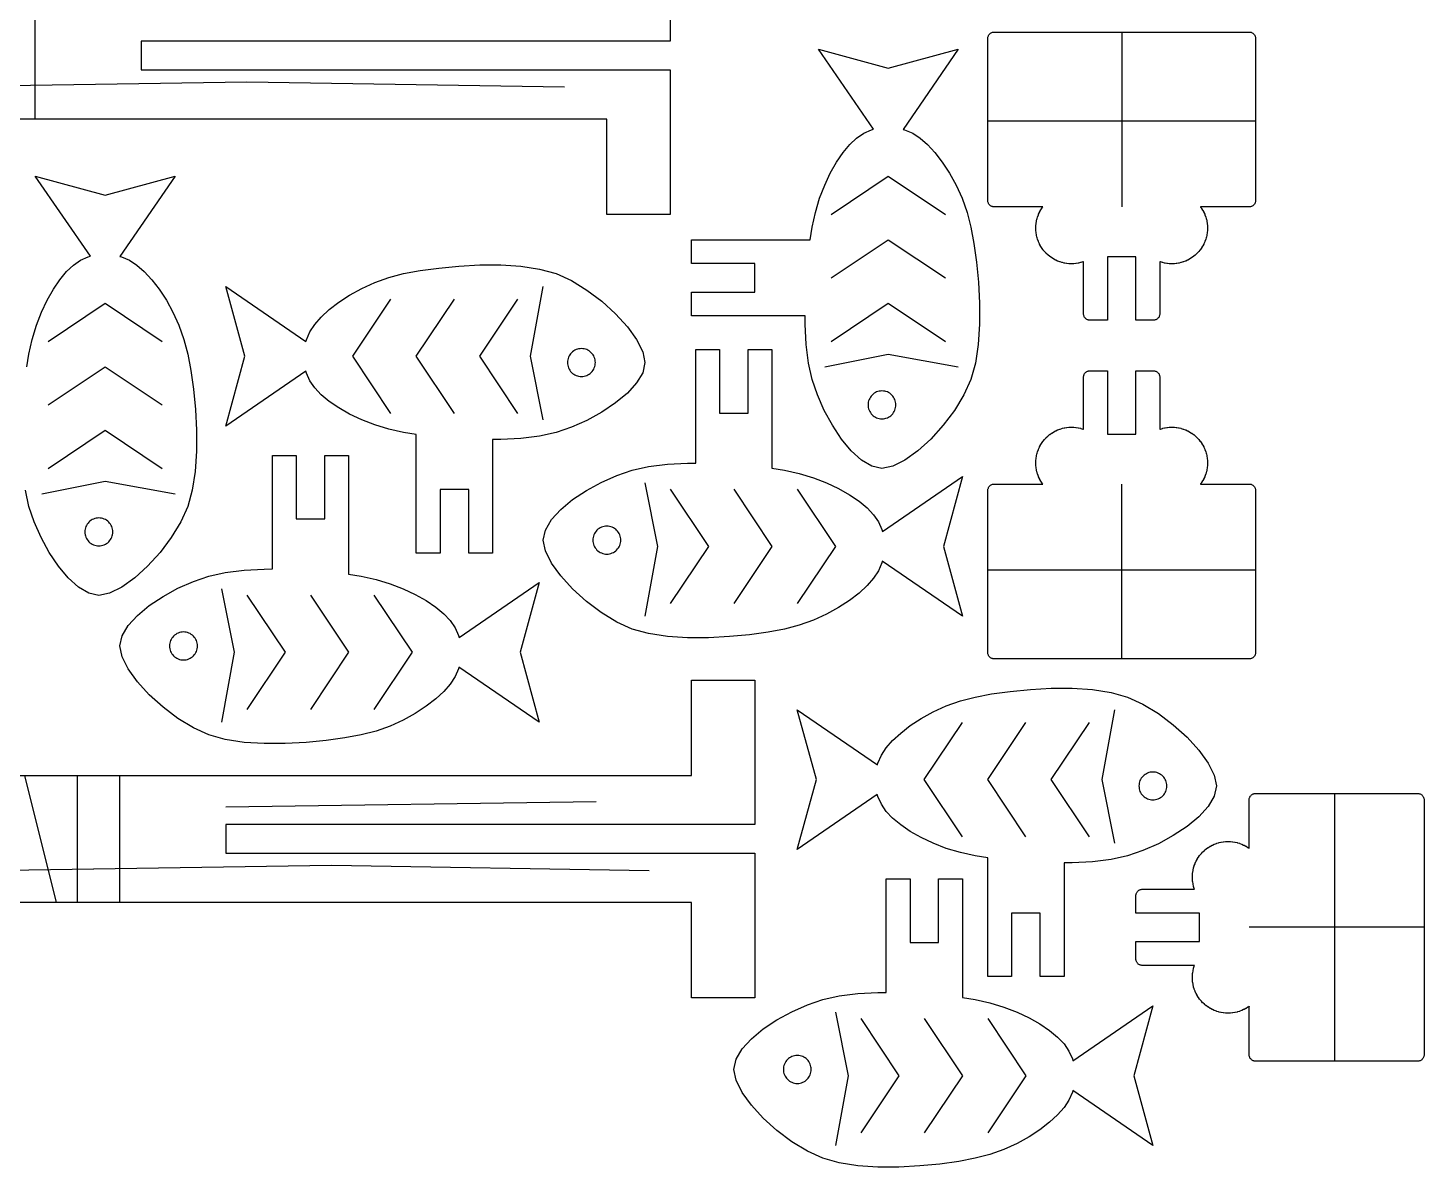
# Model space of a CAD drawing. Header units: millimetres. Extents: x 5 to 580, y 5 to 395.
# Drawn here: x 448.3 to 580.2, y 5 to 112.6 of the extents above; entities that cross this region are included whole.
import ezdxf

# ---------------------------------------------------------------- set-up
doc = ezdxf.new("R2010")
doc.units = ezdxf.units.MM
doc.layers.add('CUT', color=1, linetype='Continuous')
doc.layers.add('ENGRAVE', color=5, linetype='Continuous')

msp = doc.modelspace()

# ---------------------------------------------------------------- linework, layer by layer
at = {"layer": 'CUT'}
for points in [[(417, 116), (503, 116), (503, 125), (509, 125), (509, 111.35), (459, 111.35), (459, 108.65), (509, 108.65), (509, 95), (503, 95), (503, 104), (417, 104)], [(448.21, 80.6), (448.4, 81.8), (448.71, 83.19), (449.11, 84.52), (449.59, 85.76), (450.12, 86.9), (450.71, 87.93), (451.32, 88.83), (451.96, 89.59), (452.6, 90.2), (453.27, 90.66), (454, 90.99), (454.2, 91.04), (449, 98.6), (455.6, 96.8), (462.2, 98.6), (456.99, 91.03), (457.14, 90.99), (457.9, 90.66), (458.6, 90.2), (459.29, 89.59), (460, 88.83), (460.7, 87.93), (461.38, 86.9), (462, 85.76), (462.57, 84.52), (463.04, 83.19), (463.4, 81.8), (463.69, 80.25), (463.93, 78.48), (464.12, 76.58), (464.22, 74.6), (464.23, 72.62), (464.1, 70.72), (463.83, 68.95), (463.4, 67.4), (462.74, 65.95), (461.85, 64.48), (460.79, 63.07), (459.61, 61.77), (458.39, 60.66), (457.17, 59.78), (456.02, 59.21), (455, 59), (454.04, 59.21), (453.07, 59.78), (452.1, 60.66), (451.18, 61.77), (450.31, 63.07), (449.54, 64.48), (448.9, 65.95), (448.4, 67.4), (448.06, 68.95)], [(425, 42), (511, 42), (511, 51), (517, 51), (517, 37.35), (467, 37.35), (467, 34.65), (517, 34.65), (517, 21), (511, 21), (511, 30), (425, 30)]]:
    msp.add_lwpolyline(points, dxfattribs=at)
for points in [[(559.11, 95.69), (559.18, 95.59), (559.2, 95.56), (559.3, 95.4), (559.32, 95.37), (559.4, 95.21), (559.42, 95.17), (559.5, 95.01), (559.51, 94.97), (559.58, 94.8), (559.59, 94.77), (559.64, 94.59), (559.65, 94.55), (559.69, 94.38), (559.7, 94.34), (559.73, 94.16), (559.73, 94.12), (559.75, 93.94), (559.75, 93.9), (559.76, 93.72), (559.76, 93.68), (559.75, 93.5), (559.75, 93.46), (559.73, 93.28), (559.73, 93.24), (559.7, 93.06), (559.69, 93.02), (559.65, 92.85), (559.64, 92.81), (559.59, 92.63), (559.58, 92.6), (559.51, 92.43), (559.5, 92.39), (559.42, 92.23), (559.4, 92.19), (559.32, 92.03), (559.3, 92), (559.2, 91.84), (559.18, 91.81), (559.08, 91.66), (559.05, 91.63), (558.94, 91.49), (558.91, 91.46), (558.79, 91.33), (558.76, 91.3), (558.63, 91.18), (558.6, 91.15), (558.46, 91.04), (558.43, 91.01), (558.28, 90.91), (558.25, 90.89), (558.09, 90.79), (558.06, 90.77), (557.9, 90.68), (557.86, 90.67), (557.7, 90.59), (557.66, 90.58), (557.49, 90.51), (557.45, 90.5), (557.28, 90.45), (557.24, 90.44), (557.07, 90.4), (557.03, 90.39), (556.85, 90.36), (556.81, 90.35), (556.63, 90.34), (556.59, 90.33), (556.41, 90.33), (556.37, 90.33), (556.19, 90.33), (556.15, 90.34), (555.97, 90.35), (555.93, 90.36), (555.75, 90.39), (555.71, 90.4), (555.54, 90.44), (555.5, 90.45), (555.32, 90.5), (555.29, 90.51), (555.26, 90.52), (555.25, 90.53), (555.25, 90.51), (555.25, 85.6), (555.24, 85.54), (555.23, 85.48), (555.22, 85.43), (555.2, 85.37), (555.18, 85.32), (555.15, 85.27), (555.11, 85.22), (555.07, 85.18), (555.03, 85.14), (554.98, 85.1), (554.93, 85.07), (554.88, 85.05), (554.82, 85.03), (554.76, 85.01), (554.71, 85), (554.65, 85), (553, 85), (553, 91), (550.3, 91), (550.3, 85), (548.65, 85), (548.59, 85), (548.53, 85.01), (548.47, 85.03), (548.42, 85.05), (548.36, 85.07), (548.31, 85.1), (548.27, 85.14), (548.22, 85.18), (548.18, 85.22), (548.15, 85.27), (548.12, 85.32), (548.09, 85.37), (548.07, 85.43), (548.06, 85.48), (548.05, 85.54), (548.05, 85.6), (548.05, 90.51), (548.05, 90.53), (548.03, 90.52), (548.01, 90.51), (547.97, 90.5), (547.8, 90.45), (547.76, 90.44), (547.58, 90.4), (547.54, 90.39), (547.36, 90.36), (547.32, 90.35), (547.14, 90.34), (547.1, 90.33), (546.92, 90.33), (546.88, 90.33), (546.7, 90.33), (546.66, 90.34), (546.48, 90.35), (546.44, 90.36), (546.27, 90.39), (546.23, 90.4), (546.05, 90.44), (546.01, 90.45), (545.84, 90.5), (545.8, 90.51), (545.63, 90.58), (545.6, 90.59), (545.43, 90.67), (545.4, 90.68), (545.24, 90.77), (545.2, 90.79), (545.05, 90.89), (545.01, 90.91), (544.87, 91.01), (544.84, 91.04), (544.7, 91.15), (544.67, 91.18), (544.53, 91.3), (544.51, 91.33), (544.38, 91.46), (544.36, 91.49), (544.24, 91.63), (544.22, 91.66), (544.11, 91.81), (544.09, 91.84), (543.99, 92), (543.97, 92.03), (543.89, 92.19), (543.87, 92.23), (543.8, 92.39), (543.78, 92.43), (543.72, 92.6), (543.7, 92.63), (543.65, 92.81), (543.64, 92.85), (543.6, 93.02), (543.59, 93.06), (543.56, 93.24), (543.56, 93.28), (543.54, 93.46), (543.54, 93.5), (543.53, 93.68), (543.53, 93.72), (543.54, 93.9), (543.54, 93.94), (543.56, 94.12), (543.56, 94.16), (543.59, 94.34), (543.6, 94.38), (543.64, 94.55), (543.65, 94.59), (543.7, 94.77), (543.72, 94.8), (543.78, 94.97), (543.8, 95.01), (543.87, 95.17), (543.89, 95.21), (543.97, 95.37), (543.99, 95.4), (544.09, 95.56), (544.11, 95.59), (544.18, 95.69), (544.19, 95.7), (544.18, 95.7), (539.6, 95.7), (539.54, 95.7), (539.48, 95.71), (539.43, 95.73), (539.37, 95.75), (539.32, 95.77), (539.27, 95.8), (539.22, 95.84), (539.18, 95.88), (539.14, 95.92), (539.1, 95.97), (539.07, 96.02), (539.05, 96.07), (539.03, 96.13), (539.01, 96.18), (539, 96.24), (539, 96.3), (539, 111.62), (539, 111.68), (539.01, 111.74), (539.03, 111.8), (539.05, 111.85), (539.07, 111.91), (539.1, 111.96), (539.14, 112), (539.18, 112.05), (539.22, 112.09), (539.27, 112.12), (539.32, 112.15), (539.37, 112.18), (539.43, 112.2), (539.48, 112.21), (539.54, 112.22), (539.6, 112.22), (563.69, 112.22), (563.75, 112.22), (563.81, 112.21), (563.87, 112.2), (563.92, 112.18), (563.98, 112.15), (564.03, 112.12), (564.07, 112.09), (564.12, 112.05), (564.16, 112), (564.19, 111.96), (564.22, 111.91), (564.25, 111.85), (564.27, 111.8), (564.28, 111.74), (564.29, 111.68), (564.29, 111.62), (564.29, 96.3), (564.29, 96.24), (564.28, 96.18), (564.27, 96.13), (564.25, 96.07), (564.22, 96.02), (564.19, 95.97), (564.16, 95.92), (564.12, 95.88), (564.07, 95.84), (564.03, 95.8), (563.98, 95.77), (563.92, 95.75), (563.87, 95.73), (563.81, 95.71), (563.75, 95.7), (563.69, 95.7), (559.12, 95.7), (559.1, 95.7)], [(511, 85.4), (511, 87.38), (511, 87.65), (517, 87.65), (517, 90.35), (511, 90.35), (511, 90.62), (511, 92.6), (517, 92.6), (522.21, 92.6), (522.4, 93.8), (522.71, 95.19), (523.11, 96.52), (523.59, 97.76), (524.12, 98.9), (524.71, 99.93), (525.33, 100.83), (525.96, 101.59), (526.6, 102.2), (527.27, 102.66), (528, 102.99), (528.2, 103.04), (523, 110.6), (529.6, 108.8), (536.2, 110.6), (530.99, 103.03), (531.14, 102.99), (531.9, 102.66), (532.6, 102.2), (533.29, 101.59), (534, 100.83), (534.7, 99.93), (535.38, 98.9), (536, 97.76), (536.57, 96.52), (537.04, 95.19), (537.4, 93.8), (537.69, 92.25), (537.93, 90.48), (538.12, 88.58), (538.23, 86.6), (538.23, 84.62), (538.1, 82.72), (537.83, 80.95), (537.4, 79.4), (536.74, 77.95), (535.85, 76.48), (534.79, 75.07), (533.61, 73.77), (532.39, 72.66), (531.17, 71.78), (530.02, 71.21), (529, 71), (528.04, 71.21), (527.07, 71.78), (526.1, 72.66), (525.18, 73.77), (524.31, 75.07), (523.54, 76.48), (522.9, 77.95), (522.4, 79.4), (522.06, 80.95), (521.84, 82.72), (521.73, 84.62), (521.73, 85.4), (517, 85.4)], [(492.2, 63), (490.22, 63), (489.95, 63), (489.95, 69), (487.25, 69), (487.25, 63), (486.98, 63), (485, 63), (485, 69), (485, 74.21), (483.8, 74.4), (482.41, 74.71), (481.08, 75.11), (479.84, 75.59), (478.7, 76.12), (477.67, 76.71), (476.77, 77.32), (476.01, 77.96), (475.4, 78.6), (474.94, 79.27), (474.61, 80), (474.56, 80.2), (467, 75), (468.8, 81.6), (467, 88.2), (474.57, 82.99), (474.61, 83.14), (474.94, 83.9), (475.4, 84.6), (476.01, 85.29), (476.77, 86), (477.67, 86.7), (478.7, 87.38), (479.84, 88), (481.08, 88.57), (482.41, 89.04), (483.8, 89.4), (485.35, 89.69), (487.12, 89.93), (489.02, 90.12), (491, 90.23), (492.98, 90.23), (494.88, 90.1), (496.65, 89.83), (498.2, 89.4), (499.65, 88.74), (501.12, 87.85), (502.53, 86.79), (503.83, 85.61), (504.94, 84.39), (505.82, 83.17), (506.39, 82.02), (506.6, 81), (506.39, 80.04), (505.82, 79.07), (504.94, 78.1), (503.83, 77.18), (502.53, 76.31), (501.12, 75.54), (499.65, 74.9), (498.2, 74.4), (496.65, 74.06), (494.88, 73.84), (492.98, 73.73), (492.2, 73.73), (492.2, 69)], [(511.4, 82.23), (513.38, 82.23), (513.65, 82.23), (513.65, 76.23), (516.35, 76.23), (516.35, 82.23), (516.62, 82.23), (518.6, 82.23), (518.6, 76.23), (518.6, 71.02), (519.8, 70.83), (521.19, 70.51), (522.52, 70.11), (523.76, 69.64), (524.9, 69.1), (525.93, 68.52), (526.83, 67.9), (527.59, 67.27), (528.2, 66.63), (528.66, 65.95), (528.99, 65.22), (529.04, 65.03), (536.6, 70.23), (534.8, 63.63), (536.6, 57.03), (529.03, 62.23), (528.99, 62.08), (528.66, 61.33), (528.2, 60.63), (527.59, 59.94), (526.83, 59.23), (525.93, 58.53), (524.9, 57.85), (523.76, 57.22), (522.52, 56.66), (521.19, 56.19), (519.8, 55.83), (518.25, 55.54), (516.48, 55.29), (514.58, 55.11), (512.6, 55), (510.62, 55), (508.72, 55.12), (506.95, 55.39), (505.4, 55.83), (503.95, 56.49), (502.48, 57.38), (501.07, 58.44), (499.77, 59.61), (498.66, 60.84), (497.78, 62.06), (497.21, 63.2), (497, 64.23), (497.21, 65.18), (497.78, 66.16), (498.66, 67.12), (499.77, 68.05), (501.07, 68.91), (502.48, 69.68), (503.95, 70.33), (505.4, 70.83), (506.95, 71.17), (508.72, 71.39), (510.62, 71.49), (511.4, 71.5), (511.4, 76.23)], [(499.38, 80.49), (499.44, 80.38), (499.5, 80.27), (499.58, 80.16), (499.67, 80.07), (499.76, 79.98), (499.87, 79.9), (499.98, 79.84), (500.09, 79.78), (500.22, 79.74), (500.34, 79.71), (500.47, 79.69), (500.6, 79.68), (500.73, 79.69), (500.86, 79.71), (500.98, 79.74), (501.11, 79.78), (501.22, 79.84), (501.33, 79.9), (501.44, 79.98), (501.53, 80.07), (501.62, 80.16), (501.7, 80.27), (501.76, 80.38), (501.82, 80.49), (501.86, 80.62), (501.89, 80.74), (501.91, 80.87), (501.92, 81), (501.91, 81.13), (501.89, 81.26), (501.86, 81.38), (501.82, 81.51), (501.76, 81.62), (501.7, 81.73), (501.62, 81.84), (501.53, 81.93), (501.44, 82.02), (501.33, 82.1), (501.22, 82.16), (501.11, 82.22), (500.98, 82.26), (500.86, 82.29), (500.73, 82.31), (500.6, 82.32), (500.47, 82.31), (500.34, 82.29), (500.22, 82.26), (500.09, 82.22), (499.98, 82.16), (499.87, 82.1), (499.76, 82.02), (499.67, 81.93), (499.58, 81.84), (499.5, 81.73), (499.44, 81.62), (499.38, 81.51), (499.34, 81.38), (499.31, 81.26), (499.29, 81.13), (499.28, 81), (499.29, 80.87), (499.31, 80.74), (499.34, 80.62)], [(544.18, 69.54), (544.11, 69.63), (544.09, 69.67), (543.99, 69.82), (543.97, 69.85), (543.89, 70.01), (543.87, 70.05), (543.8, 70.21), (543.78, 70.25), (543.72, 70.42), (543.7, 70.46), (543.65, 70.63), (543.64, 70.67), (543.6, 70.85), (543.59, 70.88), (543.56, 71.06), (543.56, 71.1), (543.54, 71.28), (543.54, 71.32), (543.53, 71.5), (543.53, 71.54), (543.54, 71.72), (543.54, 71.76), (543.56, 71.94), (543.56, 71.98), (543.59, 72.16), (543.6, 72.2), (543.64, 72.38), (543.65, 72.42), (543.7, 72.59), (543.72, 72.63), (543.78, 72.8), (543.8, 72.83), (543.87, 73), (543.89, 73.03), (543.97, 73.19), (543.99, 73.23), (544.09, 73.38), (544.11, 73.41), (544.22, 73.56), (544.24, 73.59), (544.36, 73.73), (544.38, 73.76), (544.51, 73.89), (544.53, 73.92), (544.67, 74.05), (544.7, 74.07), (544.84, 74.19), (544.87, 74.21), (545.01, 74.32), (545.05, 74.34), (545.2, 74.43), (545.24, 74.45), (545.4, 74.54), (545.43, 74.56), (545.6, 74.63), (545.63, 74.65), (545.8, 74.71), (545.84, 74.72), (546.01, 74.78), (546.05, 74.79), (546.23, 74.83), (546.27, 74.83), (546.44, 74.86), (546.48, 74.87), (546.66, 74.89), (546.7, 74.89), (546.88, 74.9), (546.92, 74.9), (547.1, 74.89), (547.14, 74.89), (547.32, 74.87), (547.36, 74.86), (547.54, 74.83), (547.58, 74.83), (547.76, 74.79), (547.8, 74.78), (547.97, 74.72), (548.01, 74.71), (548.03, 74.7), (548.05, 74.7), (548.05, 74.71), (548.05, 79.62), (548.05, 79.68), (548.06, 79.74), (548.07, 79.8), (548.09, 79.85), (548.12, 79.91), (548.15, 79.96), (548.18, 80), (548.22, 80.05), (548.27, 80.09), (548.31, 80.12), (548.36, 80.15), (548.42, 80.18), (548.47, 80.2), (548.53, 80.21), (548.59, 80.22), (548.65, 80.22), (550.3, 80.22), (550.3, 74.22), (553, 74.22), (553, 80.22), (554.65, 80.22), (554.71, 80.22), (554.76, 80.21), (554.82, 80.2), (554.88, 80.18), (554.93, 80.15), (554.98, 80.12), (555.03, 80.09), (555.07, 80.05), (555.11, 80), (555.15, 79.96), (555.18, 79.91), (555.2, 79.85), (555.22, 79.8), (555.23, 79.74), (555.24, 79.68), (555.25, 79.62), (555.25, 74.71), (555.25, 74.7), (555.26, 74.7), (555.29, 74.71), (555.32, 74.72), (555.5, 74.78), (555.54, 74.79), (555.71, 74.83), (555.75, 74.83), (555.93, 74.86), (555.97, 74.87), (556.15, 74.89), (556.19, 74.89), (556.37, 74.9), (556.41, 74.9), (556.59, 74.89), (556.63, 74.89), (556.81, 74.87), (556.85, 74.86), (557.03, 74.83), (557.07, 74.83), (557.24, 74.79), (557.28, 74.78), (557.45, 74.72), (557.49, 74.71), (557.66, 74.65), (557.7, 74.63), (557.86, 74.56), (557.9, 74.54), (558.06, 74.45), (558.09, 74.43), (558.25, 74.34), (558.28, 74.32), (558.43, 74.21), (558.46, 74.19), (558.6, 74.07), (558.63, 74.05), (558.76, 73.92), (558.79, 73.89), (558.91, 73.76), (558.94, 73.73), (559.05, 73.59), (559.08, 73.56), (559.18, 73.41), (559.2, 73.38), (559.3, 73.23), (559.32, 73.19), (559.4, 73.03), (559.42, 73), (559.5, 72.83), (559.51, 72.8), (559.58, 72.63), (559.59, 72.59), (559.64, 72.42), (559.65, 72.38), (559.69, 72.2), (559.7, 72.16), (559.73, 71.98), (559.73, 71.94), (559.75, 71.76), (559.75, 71.72), (559.76, 71.54), (559.76, 71.5), (559.75, 71.32), (559.75, 71.28), (559.73, 71.1), (559.73, 71.06), (559.7, 70.88), (559.69, 70.85), (559.65, 70.67), (559.64, 70.63), (559.59, 70.46), (559.58, 70.42), (559.51, 70.25), (559.5, 70.21), (559.42, 70.05), (559.4, 70.01), (559.32, 69.85), (559.3, 69.82), (559.2, 69.67), (559.18, 69.63), (559.11, 69.54), (559.1, 69.52), (559.12, 69.52), (563.69, 69.52), (563.75, 69.52), (563.81, 69.51), (563.87, 69.5), (563.92, 69.48), (563.98, 69.45), (564.03, 69.42), (564.07, 69.39), (564.12, 69.35), (564.16, 69.3), (564.19, 69.26), (564.22, 69.21), (564.25, 69.15), (564.27, 69.1), (564.28, 69.04), (564.29, 68.98), (564.29, 68.92), (564.29, 53.6), (564.29, 53.54), (564.28, 53.48), (564.27, 53.43), (564.25, 53.37), (564.22, 53.32), (564.19, 53.27), (564.16, 53.22), (564.12, 53.18), (564.07, 53.14), (564.03, 53.1), (563.98, 53.07), (563.92, 53.05), (563.87, 53.03), (563.81, 53.01), (563.75, 53), (563.69, 53), (539.6, 53), (539.54, 53), (539.48, 53.01), (539.43, 53.03), (539.37, 53.05), (539.32, 53.07), (539.27, 53.1), (539.22, 53.14), (539.18, 53.18), (539.14, 53.22), (539.1, 53.27), (539.07, 53.32), (539.05, 53.37), (539.03, 53.43), (539.01, 53.48), (539, 53.54), (539, 53.6), (539, 68.92), (539, 68.98), (539.01, 69.04), (539.03, 69.1), (539.05, 69.15), (539.07, 69.21), (539.1, 69.26), (539.14, 69.3), (539.18, 69.35), (539.22, 69.39), (539.27, 69.42), (539.32, 69.45), (539.37, 69.48), (539.43, 69.5), (539.48, 69.51), (539.54, 69.52), (539.6, 69.52), (544.18, 69.52), (544.19, 69.52)], [(528.49, 78.22), (528.38, 78.16), (528.27, 78.1), (528.16, 78.02), (528.07, 77.93), (527.98, 77.84), (527.9, 77.73), (527.84, 77.62), (527.78, 77.51), (527.74, 77.38), (527.71, 77.26), (527.69, 77.13), (527.68, 77), (527.69, 76.87), (527.71, 76.74), (527.74, 76.62), (527.78, 76.49), (527.84, 76.38), (527.9, 76.27), (527.98, 76.16), (528.07, 76.07), (528.16, 75.98), (528.27, 75.9), (528.38, 75.84), (528.49, 75.78), (528.62, 75.74), (528.74, 75.71), (528.87, 75.69), (529, 75.68), (529.13, 75.69), (529.26, 75.71), (529.38, 75.74), (529.51, 75.78), (529.62, 75.84), (529.73, 75.9), (529.84, 75.98), (529.93, 76.07), (530.02, 76.16), (530.1, 76.27), (530.16, 76.38), (530.22, 76.49), (530.26, 76.62), (530.29, 76.74), (530.31, 76.87), (530.32, 77), (530.31, 77.13), (530.29, 77.26), (530.26, 77.38), (530.22, 77.51), (530.16, 77.62), (530.1, 77.73), (530.02, 77.84), (529.93, 77.93), (529.84, 78.02), (529.73, 78.1), (529.62, 78.16), (529.51, 78.22), (529.38, 78.26), (529.26, 78.29), (529.13, 78.31), (529, 78.32), (528.87, 78.31), (528.74, 78.29), (528.62, 78.26)], [(471.4, 72.23), (473.38, 72.23), (473.65, 72.23), (473.65, 66.23), (476.35, 66.23), (476.35, 72.23), (476.62, 72.23), (478.6, 72.23), (478.6, 66.23), (478.6, 61.02), (479.8, 60.83), (481.19, 60.51), (482.52, 60.11), (483.76, 59.64), (484.9, 59.1), (485.93, 58.52), (486.83, 57.9), (487.59, 57.27), (488.2, 56.63), (488.66, 55.95), (488.99, 55.22), (489.04, 55.03), (496.6, 60.23), (494.8, 53.63), (496.6, 47.03), (489.03, 52.23), (488.99, 52.08), (488.66, 51.33), (488.2, 50.63), (487.59, 49.94), (486.83, 49.23), (485.93, 48.53), (484.9, 47.85), (483.76, 47.22), (482.52, 46.66), (481.19, 46.19), (479.8, 45.83), (478.25, 45.54), (476.48, 45.29), (474.58, 45.11), (472.6, 45), (470.62, 45), (468.72, 45.12), (466.95, 45.39), (465.4, 45.83), (463.95, 46.49), (462.48, 47.38), (461.07, 48.44), (459.77, 49.61), (458.66, 50.84), (457.78, 52.06), (457.21, 53.2), (457, 54.23), (457.21, 55.18), (457.78, 56.16), (458.66, 57.12), (459.77, 58.05), (461.07, 58.91), (462.48, 59.68), (463.95, 60.33), (465.4, 60.83), (466.95, 61.17), (468.72, 61.39), (470.62, 61.49), (471.4, 61.5), (471.4, 66.23)], [(454.49, 66.22), (454.38, 66.16), (454.27, 66.1), (454.16, 66.02), (454.07, 65.93), (453.98, 65.84), (453.9, 65.73), (453.84, 65.62), (453.78, 65.51), (453.74, 65.38), (453.71, 65.26), (453.69, 65.13), (453.68, 65), (453.69, 64.87), (453.71, 64.74), (453.74, 64.62), (453.78, 64.49), (453.84, 64.38), (453.9, 64.27), (453.98, 64.16), (454.07, 64.07), (454.16, 63.98), (454.27, 63.9), (454.38, 63.84), (454.49, 63.78), (454.62, 63.74), (454.74, 63.71), (454.87, 63.69), (455, 63.68), (455.13, 63.69), (455.26, 63.71), (455.38, 63.74), (455.51, 63.78), (455.62, 63.84), (455.73, 63.9), (455.84, 63.98), (455.93, 64.07), (456.02, 64.16), (456.1, 64.27), (456.16, 64.38), (456.22, 64.49), (456.26, 64.62), (456.29, 64.74), (456.31, 64.87), (456.32, 65), (456.31, 65.13), (456.29, 65.26), (456.26, 65.38), (456.22, 65.51), (456.16, 65.62), (456.1, 65.73), (456.02, 65.84), (455.93, 65.93), (455.84, 66.02), (455.73, 66.1), (455.62, 66.16), (455.51, 66.22), (455.38, 66.26), (455.26, 66.29), (455.13, 66.31), (455, 66.32), (454.87, 66.31), (454.74, 66.29), (454.62, 66.26)], [(504.22, 64.73), (504.16, 64.85), (504.1, 64.96), (504.02, 65.06), (503.93, 65.16), (503.84, 65.25), (503.73, 65.32), (503.62, 65.39), (503.51, 65.45), (503.38, 65.49), (503.26, 65.52), (503.13, 65.54), (503, 65.55), (502.87, 65.54), (502.74, 65.52), (502.62, 65.49), (502.49, 65.45), (502.38, 65.39), (502.27, 65.32), (502.16, 65.25), (502.07, 65.16), (501.98, 65.06), (501.9, 64.96), (501.84, 64.85), (501.78, 64.73), (501.74, 64.61), (501.71, 64.48), (501.69, 64.36), (501.68, 64.23), (501.69, 64.1), (501.71, 63.97), (501.74, 63.84), (501.78, 63.72), (501.84, 63.6), (501.9, 63.49), (501.98, 63.39), (502.07, 63.29), (502.16, 63.21), (502.27, 63.13), (502.38, 63.06), (502.49, 63.01), (502.62, 62.96), (502.74, 62.93), (502.87, 62.91), (503, 62.91), (503.13, 62.91), (503.26, 62.93), (503.38, 62.96), (503.51, 63.01), (503.62, 63.06), (503.73, 63.13), (503.84, 63.21), (503.93, 63.29), (504.02, 63.39), (504.1, 63.49), (504.16, 63.6), (504.22, 63.72), (504.26, 63.84), (504.29, 63.97), (504.31, 64.1), (504.32, 64.23), (504.31, 64.36), (504.29, 64.48), (504.26, 64.61)], [(464.22, 54.73), (464.16, 54.85), (464.1, 54.96), (464.02, 55.06), (463.93, 55.16), (463.84, 55.25), (463.73, 55.32), (463.62, 55.39), (463.51, 55.45), (463.38, 55.49), (463.26, 55.52), (463.13, 55.54), (463, 55.55), (462.87, 55.54), (462.74, 55.52), (462.62, 55.49), (462.49, 55.45), (462.38, 55.39), (462.27, 55.32), (462.16, 55.25), (462.07, 55.16), (461.98, 55.06), (461.9, 54.96), (461.84, 54.85), (461.78, 54.73), (461.74, 54.61), (461.71, 54.48), (461.69, 54.36), (461.68, 54.23), (461.69, 54.1), (461.71, 53.97), (461.74, 53.84), (461.78, 53.72), (461.84, 53.6), (461.9, 53.49), (461.98, 53.39), (462.07, 53.29), (462.16, 53.21), (462.27, 53.13), (462.38, 53.06), (462.49, 53.01), (462.62, 52.96), (462.74, 52.93), (462.87, 52.91), (463, 52.91), (463.13, 52.91), (463.26, 52.93), (463.38, 52.96), (463.51, 53.01), (463.62, 53.06), (463.73, 53.13), (463.84, 53.21), (463.93, 53.29), (464.02, 53.39), (464.1, 53.49), (464.16, 53.6), (464.22, 53.72), (464.26, 53.84), (464.29, 53.97), (464.31, 54.1), (464.32, 54.23), (464.31, 54.36), (464.29, 54.48), (464.26, 54.61)], [(546.2, 23), (544.22, 23), (543.95, 23), (543.95, 29), (541.25, 29), (541.25, 23), (540.98, 23), (539, 23), (539, 29), (539, 34.21), (537.8, 34.4), (536.41, 34.71), (535.08, 35.11), (533.84, 35.59), (532.7, 36.12), (531.67, 36.71), (530.77, 37.32), (530.01, 37.96), (529.4, 38.6), (528.94, 39.27), (528.61, 40), (528.56, 40.2), (521, 35), (522.8, 41.6), (521, 48.2), (528.57, 42.99), (528.61, 43.14), (528.94, 43.9), (529.4, 44.6), (530.01, 45.29), (530.77, 46), (531.67, 46.7), (532.7, 47.38), (533.84, 48), (535.08, 48.57), (536.41, 49.04), (537.8, 49.4), (539.35, 49.69), (541.12, 49.93), (543.02, 50.12), (545, 50.23), (546.98, 50.23), (548.88, 50.1), (550.65, 49.83), (552.2, 49.4), (553.65, 48.74), (555.12, 47.85), (556.53, 46.79), (557.83, 45.61), (558.94, 44.39), (559.82, 43.17), (560.39, 42.02), (560.6, 41), (560.39, 40.04), (559.82, 39.07), (558.94, 38.1), (557.83, 37.18), (556.53, 36.31), (555.12, 35.54), (553.65, 34.9), (552.2, 34.4), (550.65, 34.06), (548.88, 33.84), (546.98, 33.73), (546.2, 33.73), (546.2, 29)], [(553.38, 40.49), (553.44, 40.38), (553.5, 40.27), (553.58, 40.16), (553.67, 40.07), (553.76, 39.98), (553.87, 39.9), (553.98, 39.84), (554.09, 39.78), (554.22, 39.74), (554.34, 39.71), (554.47, 39.69), (554.6, 39.68), (554.73, 39.69), (554.86, 39.71), (554.98, 39.74), (555.11, 39.78), (555.22, 39.84), (555.33, 39.9), (555.44, 39.98), (555.53, 40.07), (555.62, 40.16), (555.7, 40.27), (555.76, 40.38), (555.82, 40.49), (555.86, 40.62), (555.89, 40.74), (555.91, 40.87), (555.92, 41), (555.91, 41.13), (555.89, 41.26), (555.86, 41.38), (555.82, 41.51), (555.76, 41.62), (555.7, 41.73), (555.62, 41.84), (555.53, 41.93), (555.44, 42.02), (555.33, 42.1), (555.22, 42.16), (555.11, 42.22), (554.98, 42.26), (554.86, 42.29), (554.73, 42.31), (554.6, 42.32), (554.47, 42.31), (554.34, 42.29), (554.22, 42.26), (554.09, 42.22), (553.98, 42.16), (553.87, 42.1), (553.76, 42.02), (553.67, 41.93), (553.58, 41.84), (553.5, 41.73), (553.44, 41.62), (553.38, 41.51), (553.34, 41.38), (553.31, 41.26), (553.29, 41.13), (553.28, 41), (553.29, 40.87), (553.31, 40.74), (553.34, 40.62)], [(563.69, 20.18), (563.59, 20.11), (563.56, 20.09), (563.4, 19.99), (563.37, 19.97), (563.21, 19.89), (563.17, 19.87), (563.01, 19.8), (562.97, 19.78), (562.8, 19.72), (562.77, 19.7), (562.59, 19.65), (562.55, 19.64), (562.38, 19.6), (562.34, 19.59), (562.16, 19.56), (562.12, 19.56), (561.94, 19.54), (561.9, 19.54), (561.72, 19.53), (561.68, 19.53), (561.5, 19.54), (561.46, 19.54), (561.28, 19.56), (561.24, 19.56), (561.06, 19.59), (561.02, 19.6), (560.85, 19.64), (560.81, 19.65), (560.63, 19.7), (560.6, 19.72), (560.43, 19.78), (560.39, 19.8), (560.23, 19.87), (560.19, 19.89), (560.03, 19.97), (560, 19.99), (559.84, 20.09), (559.81, 20.11), (559.66, 20.22), (559.63, 20.24), (559.49, 20.36), (559.46, 20.38), (559.33, 20.51), (559.3, 20.53), (559.18, 20.67), (559.15, 20.7), (559.04, 20.84), (559.01, 20.87), (558.91, 21.01), (558.89, 21.05), (558.79, 21.2), (558.77, 21.24), (558.68, 21.4), (558.67, 21.43), (558.59, 21.6), (558.58, 21.63), (558.51, 21.8), (558.5, 21.84), (558.45, 22.01), (558.44, 22.05), (558.4, 22.23), (558.39, 22.27), (558.36, 22.44), (558.35, 22.48), (558.34, 22.66), (558.33, 22.7), (558.33, 22.88), (558.33, 22.92), (558.33, 23.1), (558.34, 23.14), (558.35, 23.32), (558.36, 23.36), (558.39, 23.54), (558.4, 23.58), (558.44, 23.76), (558.45, 23.8), (558.5, 23.97), (558.51, 24.01), (558.52, 24.03), (558.53, 24.05), (558.51, 24.05), (553.6, 24.05), (553.54, 24.05), (553.48, 24.06), (553.43, 24.07), (553.37, 24.09), (553.32, 24.12), (553.27, 24.15), (553.22, 24.18), (553.18, 24.22), (553.14, 24.27), (553.1, 24.31), (553.07, 24.36), (553.05, 24.42), (553.03, 24.47), (553.01, 24.53), (553, 24.59), (553, 24.65), (553, 26.3), (559, 26.3), (559, 29), (553, 29), (553, 30.65), (553, 30.71), (553.01, 30.76), (553.03, 30.82), (553.05, 30.88), (553.07, 30.93), (553.1, 30.98), (553.14, 31.03), (553.18, 31.07), (553.22, 31.11), (553.27, 31.15), (553.32, 31.18), (553.37, 31.2), (553.43, 31.22), (553.48, 31.23), (553.54, 31.24), (553.6, 31.25), (558.51, 31.25), (558.53, 31.25), (558.52, 31.26), (558.51, 31.29), (558.5, 31.32), (558.45, 31.5), (558.44, 31.54), (558.4, 31.71), (558.39, 31.75), (558.36, 31.93), (558.35, 31.97), (558.34, 32.15), (558.33, 32.19), (558.33, 32.37), (558.33, 32.41), (558.33, 32.59), (558.34, 32.63), (558.35, 32.81), (558.36, 32.85), (558.39, 33.03), (558.4, 33.07), (558.44, 33.24), (558.45, 33.28), (558.5, 33.45), (558.51, 33.49), (558.58, 33.66), (558.59, 33.7), (558.67, 33.86), (558.68, 33.9), (558.77, 34.06), (558.79, 34.09), (558.89, 34.25), (558.91, 34.28), (559.01, 34.43), (559.04, 34.46), (559.15, 34.6), (559.18, 34.63), (559.3, 34.76), (559.33, 34.79), (559.46, 34.91), (559.49, 34.94), (559.63, 35.05), (559.66, 35.08), (559.81, 35.18), (559.84, 35.2), (560, 35.3), (560.03, 35.32), (560.19, 35.4), (560.23, 35.42), (560.39, 35.5), (560.43, 35.51), (560.6, 35.58), (560.63, 35.59), (560.81, 35.64), (560.85, 35.65), (561.02, 35.69), (561.06, 35.7), (561.24, 35.73), (561.28, 35.73), (561.46, 35.75), (561.5, 35.75), (561.68, 35.76), (561.72, 35.76), (561.9, 35.75), (561.94, 35.75), (562.12, 35.73), (562.16, 35.73), (562.34, 35.7), (562.38, 35.69), (562.55, 35.65), (562.59, 35.64), (562.77, 35.59), (562.8, 35.58), (562.97, 35.51), (563.01, 35.5), (563.17, 35.42), (563.21, 35.4), (563.37, 35.32), (563.4, 35.3), (563.56, 35.2), (563.59, 35.18), (563.69, 35.11), (563.7, 35.1), (563.7, 35.12), (563.7, 39.69), (563.7, 39.75), (563.71, 39.81), (563.73, 39.87), (563.75, 39.92), (563.77, 39.98), (563.8, 40.03), (563.84, 40.07), (563.88, 40.12), (563.92, 40.16), (563.97, 40.19), (564.02, 40.22), (564.07, 40.25), (564.13, 40.27), (564.18, 40.28), (564.24, 40.29), (564.3, 40.29), (579.62, 40.29), (579.68, 40.29), (579.74, 40.28), (579.8, 40.27), (579.85, 40.25), (579.91, 40.22), (579.96, 40.19), (580, 40.16), (580.05, 40.12), (580.09, 40.07), (580.12, 40.03), (580.15, 39.98), (580.18, 39.92), (580.2, 39.87), (580.21, 39.81), (580.22, 39.75), (580.22, 39.69), (580.22, 15.6), (580.22, 15.54), (580.21, 15.48), (580.2, 15.43), (580.18, 15.37), (580.15, 15.32), (580.12, 15.27), (580.09, 15.22), (580.05, 15.18), (580, 15.14), (579.96, 15.1), (579.91, 15.07), (579.85, 15.05), (579.8, 15.03), (579.74, 15.01), (579.68, 15), (579.62, 15), (564.3, 15), (564.24, 15), (564.18, 15.01), (564.13, 15.03), (564.07, 15.05), (564.02, 15.07), (563.97, 15.1), (563.92, 15.14), (563.88, 15.18), (563.84, 15.22), (563.8, 15.27), (563.77, 15.32), (563.75, 15.37), (563.73, 15.43), (563.71, 15.48), (563.7, 15.54), (563.7, 15.6), (563.7, 20.18), (563.7, 20.19)], [(529.4, 32.23), (531.38, 32.23), (531.65, 32.23), (531.65, 26.23), (534.35, 26.23), (534.35, 32.23), (534.62, 32.23), (536.6, 32.23), (536.6, 26.23), (536.6, 21.02), (537.8, 20.83), (539.19, 20.51), (540.52, 20.11), (541.76, 19.64), (542.9, 19.1), (543.93, 18.52), (544.83, 17.9), (545.59, 17.27), (546.2, 16.63), (546.66, 15.95), (546.99, 15.22), (547.04, 15.03), (554.6, 20.23), (552.8, 13.63), (554.6, 7.03), (547.03, 12.23), (546.99, 12.08), (546.66, 11.33), (546.2, 10.63), (545.59, 9.94), (544.83, 9.23), (543.93, 8.53), (542.9, 7.85), (541.76, 7.22), (540.52, 6.66), (539.19, 6.19), (537.8, 5.83), (536.25, 5.54), (534.48, 5.29), (532.58, 5.11), (530.6, 5), (528.62, 5), (526.72, 5.12), (524.95, 5.39), (523.4, 5.83), (521.95, 6.49), (520.48, 7.38), (519.07, 8.44), (517.77, 9.61), (516.66, 10.84), (515.78, 12.06), (515.21, 13.2), (515, 14.23), (515.21, 15.18), (515.78, 16.16), (516.66, 17.12), (517.77, 18.05), (519.07, 18.91), (520.48, 19.68), (521.95, 20.33), (523.4, 20.83), (524.95, 21.17), (526.72, 21.39), (528.62, 21.49), (529.4, 21.5), (529.4, 26.23)], [(522.22, 14.73), (522.16, 14.85), (522.1, 14.96), (522.02, 15.06), (521.93, 15.16), (521.84, 15.25), (521.73, 15.32), (521.62, 15.39), (521.51, 15.45), (521.38, 15.49), (521.26, 15.52), (521.13, 15.54), (521, 15.55), (520.87, 15.54), (520.74, 15.52), (520.62, 15.49), (520.49, 15.45), (520.38, 15.39), (520.27, 15.32), (520.16, 15.25), (520.07, 15.16), (519.98, 15.06), (519.9, 14.96), (519.84, 14.85), (519.78, 14.73), (519.74, 14.61), (519.71, 14.48), (519.69, 14.36), (519.68, 14.23), (519.69, 14.1), (519.71, 13.97), (519.74, 13.84), (519.78, 13.72), (519.84, 13.6), (519.9, 13.49), (519.98, 13.39), (520.07, 13.29), (520.16, 13.21), (520.27, 13.13), (520.38, 13.06), (520.49, 13.01), (520.62, 12.96), (520.74, 12.93), (520.87, 12.91), (521, 12.91), (521.13, 12.91), (521.26, 12.93), (521.38, 12.96), (521.51, 13.01), (521.62, 13.06), (521.73, 13.13), (521.84, 13.21), (521.93, 13.29), (522.02, 13.39), (522.1, 13.49), (522.16, 13.6), (522.22, 13.72), (522.26, 13.84), (522.29, 13.97), (522.31, 14.1), (522.32, 14.23), (522.31, 14.36), (522.29, 14.48), (522.26, 14.61)]]:
    msp.add_lwpolyline(points, close=True, dxfattribs=at)
at = {"layer": 'ENGRAVE'}
for points in [[(449, 104), (449, 116)], [(551.65, 112.22), (551.65, 95.7)], [(499, 107), (469, 107.5), (424, 106.8)], [(564.29, 103.79), (539, 103.79)], [(524.2, 95), (529.6, 98.6), (535, 95)], [(524.2, 89), (529.6, 92.6), (535, 89)], [(497, 75.6), (495.8, 81.6), (497, 88.2)], [(450.2, 83), (455.6, 86.6), (461, 83)], [(482.6, 76.2), (479, 81.6), (482.6, 87)], [(488.6, 76.2), (485, 81.6), (488.6, 87)], [(494.6, 76.2), (491, 81.6), (494.6, 87)], [(524.2, 83), (529.6, 86.6), (535, 83)], [(523.6, 80.6), (529.6, 81.8), (536.2, 80.6)], [(450.2, 77), (455.6, 80.6), (461, 77)], [(450.2, 71), (455.6, 74.6), (461, 71)], [(449.6, 68.6), (455.6, 69.8), (462.2, 68.6)], [(506.6, 69.63), (507.8, 63.63), (506.6, 57.03)], [(509, 69.03), (512.6, 63.63), (509, 58.23)], [(515, 69.03), (518.6, 63.63), (515, 58.23)], [(521, 69.03), (524.6, 63.63), (521, 58.23)], [(551.65, 53), (551.65, 69.52)], [(539, 61.43), (564.29, 61.43)], [(466.6, 59.63), (467.8, 53.63), (466.6, 47.03)], [(469, 59.03), (472.6, 53.63), (469, 48.23)], [(475, 59.03), (478.6, 53.63), (475, 48.23)], [(481, 59.03), (484.6, 53.63), (481, 48.23)], [(551, 35.6), (549.8, 41.6), (551, 48.2)], [(536.6, 36.2), (533, 41.6), (536.6, 47)], [(542.6, 36.2), (539, 41.6), (542.6, 47)], [(548.6, 36.2), (545, 41.6), (548.6, 47)], [(451, 30), (448, 42)], [(453, 30), (453, 42)], [(457, 30), (457, 42)], [(571.79, 15), (571.79, 40.29)], [(502, 39.5), (467, 39)], [(507, 33), (477, 33.5), (432, 32.8)], [(580.22, 27.65), (563.7, 27.65)], [(524.6, 19.63), (525.8, 13.63), (524.6, 7.03)], [(527, 19.03), (530.6, 13.63), (527, 8.23)], [(533, 19.03), (536.6, 13.63), (533, 8.23)], [(539, 19.03), (542.6, 13.63), (539, 8.23)]]:
    msp.add_lwpolyline(points, dxfattribs=at)

doc.saveas('drawing.dxf')
